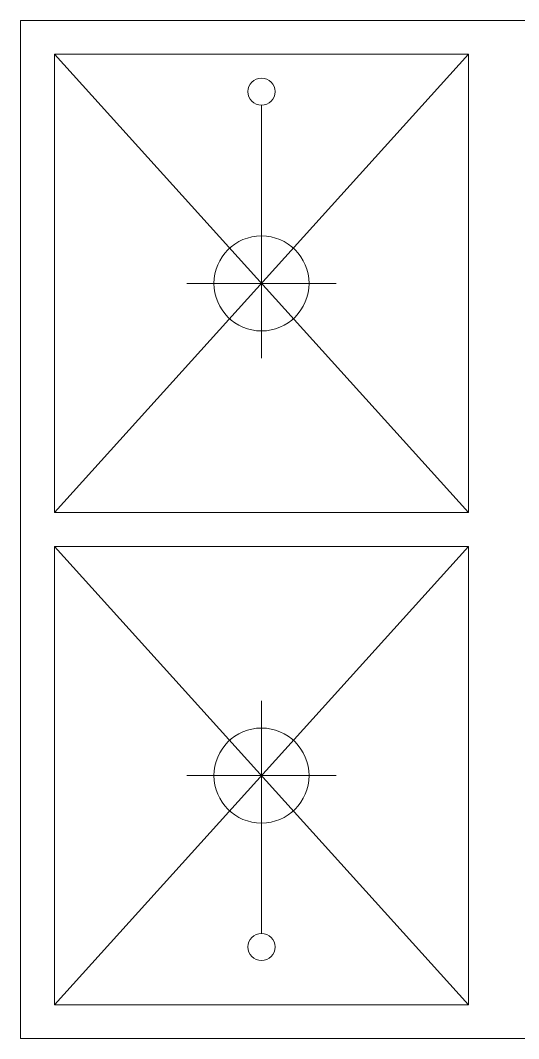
# Model space of a CAD drawing. Units: millimetres at full size. Extents: x -12803 to 120774, y -9413 to 101127.
# Drawn here: x 86505 to 87239, y 16146 to 17646 of the extents above; entities that cross this region are included whole.
import ezdxf

# ---------------------------------------------------------------- set-up
doc = ezdxf.new("R2010")
doc.units = ezdxf.units.MM
doc.header["$LTSCALE"] = 30
doc.layers.add('0-0_NoName', color=7, linetype='Continuous')
for name, color, linetype, lineweight in [('0-5_AIHO47-厨房機器アウトライン', 7, 'Continuous', 15), ('0-6_AIHO30-厨房機器LL', 7, 'Continuous', 15), ('3-3_AIHO30-厨房機器', 7, 'Continuous', 15), ('3-5_AIHO57-排水立上げ', 7, 'Continuous', 15), ('3-6_AIHO56-排水接続', 7, 'Continuous', 15)]:
    doc.layers.add(name, color=color, linetype=linetype, lineweight=lineweight)

# ---------------------------------------------------------------- blocks, each defined once
blk = doc.blocks.new('グループ部品-732')
at = {"layer": '0-5_AIHO47-厨房機器アウトライン'}
for points in [[(86505.36, 17646.41), (86505.36, 16146.41), (87255.36, 16146.41), (87255.36, 17646.41)], [(86555.36, 17596.41), (86555.36, 16921.41), (87165.36, 16921.41), (87165.36, 17596.41)], [(86555.36, 16871.41), (86555.36, 16196.41), (87165.36, 16196.41), (87165.36, 16871.41)]]:
    blk.add_lwpolyline(points, close=True, dxfattribs=at)
at = {"layer": '0-6_AIHO30-厨房機器LL'}
for p, q in [((86555.36, 16921.41), (87165.36, 17596.41)), ((86555.36, 17596.41), (87165.36, 16921.41)), ((87165.36, 16921.41), (87165.36, 17596.41)), ((87165.36, 16921.41), (86555.36, 16921.41)), ((87165.36, 16196.41), (86555.36, 16871.41)), ((87165.36, 16871.41), (86555.36, 16196.41)), ((87165.36, 16196.41), (87165.36, 16871.41)), ((87165.36, 16196.41), (86555.36, 16196.41))]:
    blk.add_line(p, q, dxfattribs=at)
for points in [[(87165.36, 17596.41), (86555.36, 17596.41), (86555.36, 16921.41)], [(87165.36, 16871.41), (86555.36, 16871.41), (86555.36, 16196.41)]]:
    blk.add_lwpolyline(points, dxfattribs=at)
at = {"layer": '3-3_AIHO30-厨房機器'}
blk.add_lwpolyline([(86505.36, 17646.41), (86505.36, 16146.41), (87255.36, 16146.41), (87255.36, 17646.41)], close=True, dxfattribs=at)
at = {"layer": '3-5_AIHO57-排水立上げ'}
for p, q in [((86860.36, 17328.91), (86860.36, 17521.41)), ((86860.36, 16463.91), (86860.36, 16301.41))]:
    blk.add_line(p, q, dxfattribs=at)
for centre in [(86860.36, 17541.41), (86860.36, 16281.41)]:
    blk.add_circle(centre, 20, dxfattribs=at)
at = {"layer": '3-6_AIHO56-排水接続'}
for p, q in [((86860.36, 17368.91), (86860.36, 17148.91)), ((86970.36, 17258.91), (86750.36, 17258.91)), ((86860.36, 16643.91), (86860.36, 16423.91)), ((86970.36, 16533.91), (86750.36, 16533.91))]:
    blk.add_line(p, q, dxfattribs=at)
for centre in [(86860.36, 17258.91), (86860.36, 16533.91)]:
    blk.add_circle(centre, 70, dxfattribs=at)
blk = doc.blocks.new('グループ部品-763')
at = {"layer": '0-5_AIHO47-厨房機器アウトライン'}
for points in [[(86505.36, 17646.41), (86505.36, 16146.41), (87255.36, 16146.41), (87255.36, 17646.41)], [(86555.36, 17596.41), (86555.36, 16921.41), (87165.36, 16921.41), (87165.36, 17596.41)], [(86555.36, 16871.41), (86555.36, 16196.41), (87165.36, 16196.41), (87165.36, 16871.41)]]:
    blk.add_lwpolyline(points, close=True, dxfattribs=at)
at = {"layer": '0-6_AIHO30-厨房機器LL'}
for p, q in [((86555.36, 16921.41), (87165.36, 17596.41)), ((86555.36, 17596.41), (87165.36, 16921.41)), ((87165.36, 16921.41), (87165.36, 17596.41)), ((87165.36, 16921.41), (86555.36, 16921.41)), ((87165.36, 16196.41), (86555.36, 16871.41)), ((87165.36, 16871.41), (86555.36, 16196.41)), ((87165.36, 16196.41), (87165.36, 16871.41)), ((87165.36, 16196.41), (86555.36, 16196.41))]:
    blk.add_line(p, q, dxfattribs=at)
for points in [[(87165.36, 17596.41), (86555.36, 17596.41), (86555.36, 16921.41)], [(87165.36, 16871.41), (86555.36, 16871.41), (86555.36, 16196.41)]]:
    blk.add_lwpolyline(points, dxfattribs=at)
at = {"layer": '3-3_AIHO30-厨房機器'}
blk.add_lwpolyline([(86505.36, 17646.41), (86505.36, 16146.41), (87255.36, 16146.41), (87255.36, 17646.41)], close=True, dxfattribs=at)
at = {"layer": '3-5_AIHO57-排水立上げ'}
for p, q in [((86860.36, 17328.91), (86860.36, 17521.41)), ((86860.36, 16463.91), (86860.36, 16301.41))]:
    blk.add_line(p, q, dxfattribs=at)
for centre in [(86860.36, 17541.41), (86860.36, 16281.41)]:
    blk.add_circle(centre, 20, dxfattribs=at)
at = {"layer": '3-6_AIHO56-排水接続'}
for p, q in [((86860.36, 17368.91), (86860.36, 17148.91)), ((86970.36, 17258.91), (86750.36, 17258.91)), ((86860.36, 16643.91), (86860.36, 16423.91)), ((86970.36, 16533.91), (86750.36, 16533.91))]:
    blk.add_line(p, q, dxfattribs=at)
for centre in [(86860.36, 17258.91), (86860.36, 16533.91)]:
    blk.add_circle(centre, 70, dxfattribs=at)

msp = doc.modelspace()

# ---------------------------------------------------------------- block references
at = {"layer": '0-0_NoName'}
for name in ['グループ部品-732', 'グループ部品-763']:
    msp.add_blockref(name, (0, 0), dxfattribs=at)

doc.saveas('drawing.dxf')
